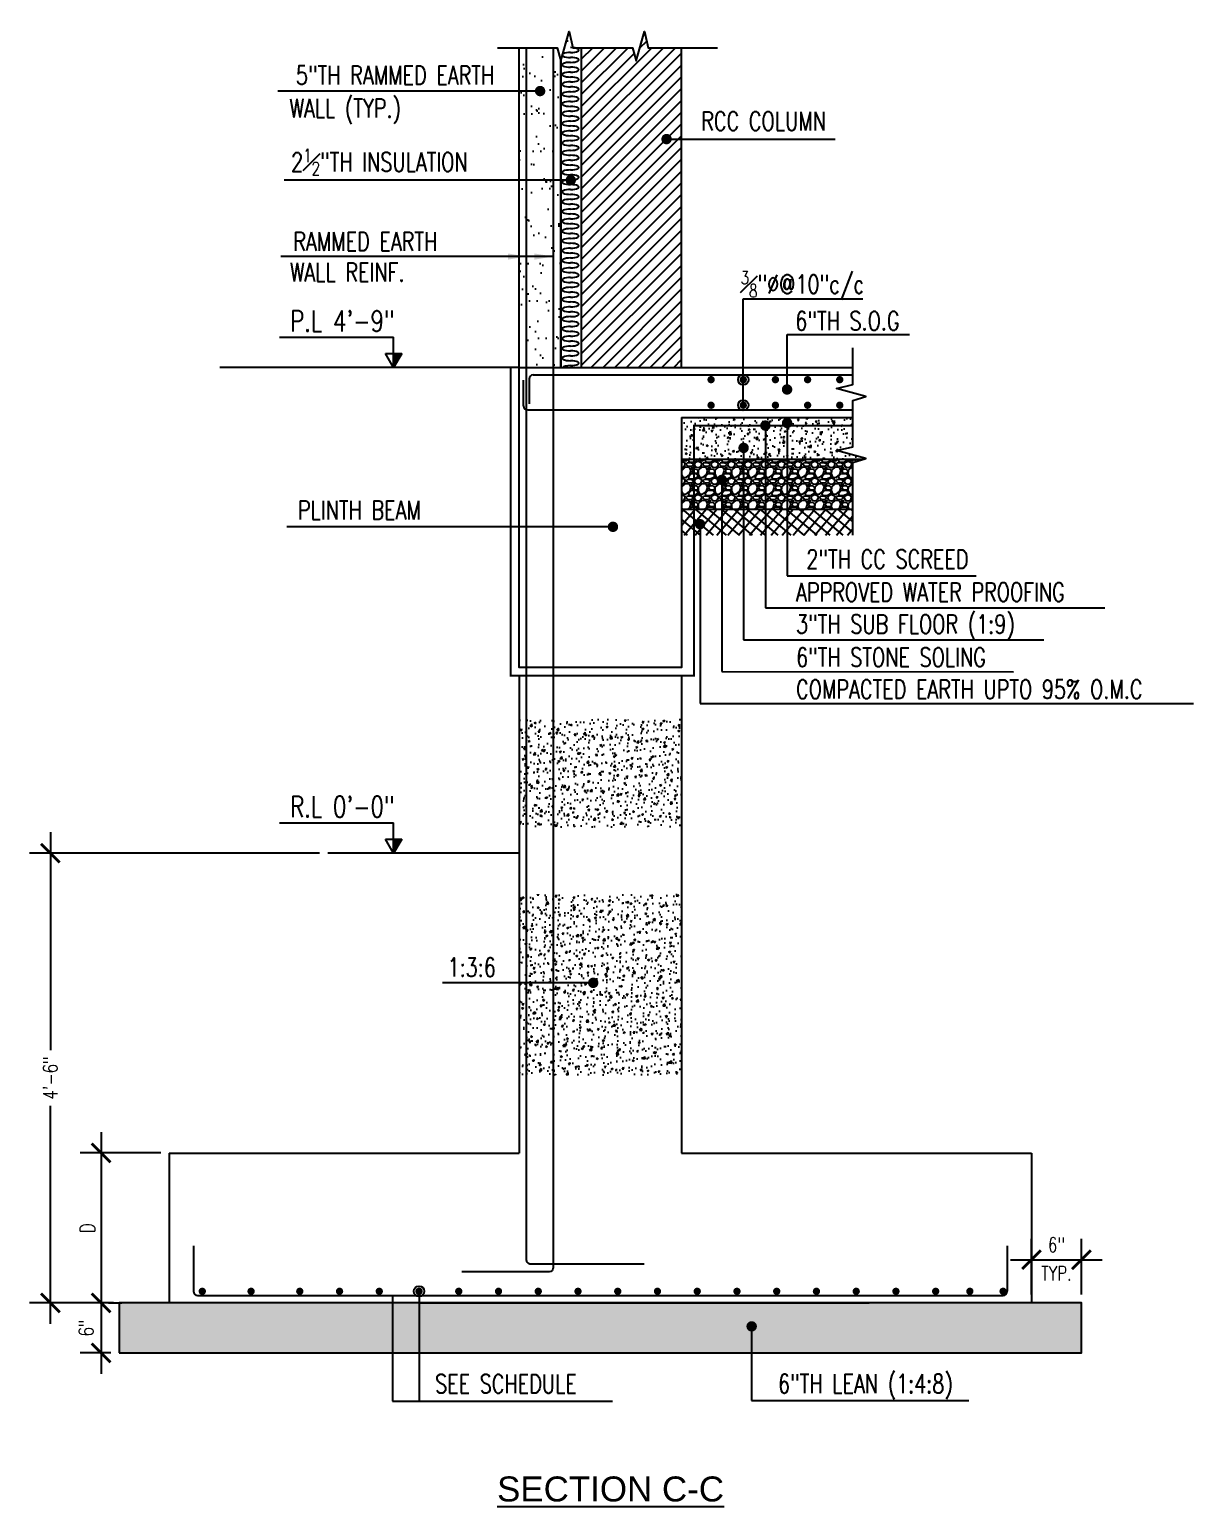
# Model space of a CAD drawing. Header units: inches. Extents: x 41285 to 57578, y -189 to 12305.
# Drawn here: x 55896.4 to 56036.1, y 9130.3 to 9307.6 of the extents above; entities that cross this region are included whole.
import ezdxf

# ---------------------------------------------------------------- set-up
doc = ezdxf.new("R2010")
doc.units = ezdxf.units.IN
doc.header["$LTSCALE"] = 30
doc.header["$MEASUREMENT"] = 0
doc.linetypes.add('HIDDEN', pattern=[0.375, 0.25, -0.125])
doc.linetypes.add('HIDDEN2', pattern=[0.1875, 0.125, -0.0625])
for name, color, linetype in [('A-HATCH RCC', 8, 'Continuous'), ('A-WALL-RAMPED EARTH', 4, 'Continuous'), ('COL', 4, 'Continuous'), ('HATCH', 253, 'Continuous'), ('L', 2, 'Continuous'), ('PB', 3, 'Continuous'), ('S-BEAM', 3, 'HIDDEN'), ('S-COLUMN', 4, 'Continuous'), ('S-DIM', 1, 'Continuous'), ('S-RBAR-GNRL', 6, 'Continuous'), ('S-TEXT-', 2, 'Continuous'), ('WALL', 7, 'Continuous')]:
    doc.layers.add(name, color=color, linetype=linetype)
doc.styles.add('1-2', font='simplex.shx', dxfattribs={"width": 0.75, "height": 1.75})
doc.styles.add('1-8', font='simplex.shx', dxfattribs={"width": 0.75, "height": 7})
doc.styles.add('16 scale', font='arial.ttf')
doc.dimstyles.new('1-2', dxfattribs={"dimtxt": 1.75, "dimasz": 2.25, "dimexe": 2.5, "dimexo": 1, "dimgap": 0.75, "dimtad": 1, "dimdec": 4, "dimzin": 3, "dimdsep": 46, "dimlunit": 4, "dimtxsty": '1-2', "dimblk": 'ARCHTICK', "dimcen": 0, "dimdle": 2.5, "dimclrd": 1, "dimclre": 1, "dimclrt": 2, "dimazin": 0, "dimtfac": 0.75, "dimtdec": 4, "dimtix": 1, "dimtmove": 2, "dimatfit": 3, "dimfxl": 0, "dimfrac": 1, "dimtolj": 1, "dimtzin": 1, "dimlwd": -1, "dimlwe": -1, "dimarcsym": 0})
pattern_1 = [(50, (1748.616, -1510.6494), (2.15178055, -0.188256405), [0.225, -2.475]), (355, (1748.616, -1510.6494), (-0.416254, 2.2565764), [0.18, -1.98]), (100.4514445, (1748.7953, -1510.665), (1.73552654, 2.06831997), [0.19122058, -2.10342634]), (46.1842, (1748.616, -1510.0494), (3.20172399, -0.49655784), [0.3375, -3.7125]), (96.6356355, (1748.8828, -1510.0908), (2.80398584, 2.9223558), [0.28683103, -3.15514128]), (351.184164, (1748.616, -1510.0494), (2.80398584, 2.9223558), [0.27, -2.97]), (21, (1748.916, -1510.1994), (1.790721156, -1.20785667), [0.225, -2.475]), (326, (1748.916, -1510.1994), (0.729946, 2.175450135), [0.18, -1.98]), (71.4514447, (1749.0652, -1510.3), (2.52066713, 0.96759346), [0.19122057, -2.10342634]), (37.5, (1748.616, -1510.6494), (0.036479566, 0.998681561), [0, -1.956, 0, -2.01, 0, -1.9875]), (7.5, (1748.616, -1510.6494), (0.789208612, 1.183235136), [0, -1.146, 0, -1.911, 0, -0.7575]), (327.5, (1747.947, -1510.6494), (1.601467309, -0.067664615), [0, -0.75, 0, -2.34, 0, -3.105]), (317.5, (1747.647, -1510.6494), (1.749558508, 0.300314947), [0, -0.975, 0, -1.554, 0, -2.205])]

# ---------------------------------------------------------------- blocks, each defined once
blk = doc.blocks.new('_ARCHTICK')
at = {"color": 0, "linetype": 'ByBlock', "const_width": 0.15}
blk.add_lwpolyline([(-0.5, -0.5), (0.5, 0.5)], dxfattribs=at)
blk = doc.blocks.new('*D120')
at = {"layer": 'DEFPOINTS', "color": 0, "transparency": 16777216}
for p in [(56022.65, 9159.9), (56016.65, 9154.71), (56022.65, 9154.71)]:
    blk.add_point(p, dxfattribs=at)
at = {"layer": 'S-DIM', "color": 1, "transparency": 16777216}
for p, q in [((56016.65, 9155.71), (56016.65, 9162.4)), ((56022.65, 9155.71), (56022.65, 9162.4)), ((56014.15, 9159.9), (56025.15, 9159.9))]:
    blk.add_line(p, q, dxfattribs=at)
at = {"layer": 'S-DIM', "color": 1, "transparency": 16777216, "xscale": 2.25, "yscale": 2.25, "zscale": 2.25, "rotation": 180}
blk.add_blockref('_ARCHTICK', (56016.65, 9159.9), dxfattribs=at)
at = {"layer": 'S-DIM', "color": 1, "transparency": 16777216, "xscale": 2.25, "yscale": 2.25, "zscale": 2.25}
blk.add_blockref('_ARCHTICK', (56022.65, 9159.9), dxfattribs=at)
at = {"layer": 'S-DIM', "color": 2, "transparency": 16777216, "char_height": 1.75, "attachment_point": 5, "style": '1-2'}
for s, insert in [('\\A1;6" ', (56019.65, 9161.69)), ('\\A1;TYP.', (56019.65, 9158.27))]:
    blk.add_mtext(s, dxfattribs=dict(at, insert=insert))
blk = doc.blocks.new('*D125')
at = {"layer": 'DEFPOINTS', "color": 0, "transparency": 16777216}
for p in [(55932.21, 9208.71), (55898.89, 9154.71), (55907.47, 9154.71)]:
    blk.add_point(p, dxfattribs=at)
at = {"layer": 'WALL', "color": 1, "transparency": 16777216}
for p, q in [((55898.89, 9211.21), (55898.89, 9185.05)), ((55931.21, 9208.71), (55896.39, 9208.71)), ((55898.89, 9152.21), (55898.89, 9178.36)), ((55906.47, 9154.71), (55896.39, 9154.71))]:
    blk.add_line(p, q, dxfattribs=at)
at = {"layer": 'WALL', "color": 1, "transparency": 16777216, "xscale": 2.25, "yscale": 2.25, "zscale": 2.25}
for p, rotation in [((55898.89, 9208.71), 90), ((55898.89, 9154.71), 270)]:
    blk.add_blockref('_ARCHTICK', p, dxfattribs=dict(at, rotation=rotation))
at = {"layer": 'WALL', "color": 2, "transparency": 16777216, "insert": (55898.89, 9181.71), "char_height": 1.75, "attachment_point": 5, "rotation": 90, "style": '1-2'}
blk.add_mtext('\\A1;4\'-6"', dxfattribs=at)
blk = doc.blocks.new('*D126')
at = {"layer": 'DEFPOINTS', "color": 0, "transparency": 16777216}
for p in [(55913.15, 9172.71), (55904.86, 9154.71), (55904.97, 9154.71)]:
    blk.add_point(p, dxfattribs=at)
at = {"layer": 'S-DIM', "color": 1, "transparency": 16777216}
for p, q in [((55904.97, 9175.21), (55904.97, 9152.21)), ((55912.15, 9172.71), (55902.47, 9172.71)), ((55905.86, 9154.71), (55907.47, 9154.71))]:
    blk.add_line(p, q, dxfattribs=at)
at = {"layer": 'S-DIM', "color": 1, "transparency": 16777216, "xscale": 2.25, "yscale": 2.25, "zscale": 2.25}
for p, rotation in [((55904.97, 9172.71), 90), ((55904.97, 9154.71), 270)]:
    blk.add_blockref('_ARCHTICK', p, dxfattribs=dict(at, rotation=rotation))
at = {"layer": 'S-DIM', "color": 2, "transparency": 16777216, "insert": (55903.35, 9163.71), "char_height": 1.75, "attachment_point": 5, "rotation": 90, "style": '1-2'}
blk.add_mtext('\\A1;D', dxfattribs=at)
blk = doc.blocks.new('*D127')
at = {"layer": 'DEFPOINTS', "color": 0, "transparency": 16777216}
for p in [(55904.97, 9154.71), (55904.97, 9148.71), (55907.15, 9148.71)]:
    blk.add_point(p, dxfattribs=at)
at = {"layer": 'PB', "color": 1, "transparency": 16777216}
for p, q in [((55904.97, 9157.21), (55904.97, 9146.21)), ((55903.97, 9154.71), (55902.47, 9154.71)), ((55906.15, 9148.71), (55902.47, 9148.71))]:
    blk.add_line(p, q, dxfattribs=at)
at = {"layer": 'PB', "color": 1, "transparency": 16777216, "xscale": 2.25, "yscale": 2.25, "zscale": 2.25}
for p, rotation in [((55904.97, 9154.71), 90), ((55904.97, 9148.71), 270)]:
    blk.add_blockref('_ARCHTICK', p, dxfattribs=dict(at, rotation=rotation))
at = {"layer": 'PB', "color": 2, "transparency": 16777216, "insert": (55903.18, 9151.71), "char_height": 1.75, "attachment_point": 5, "rotation": 90, "style": '1-2'}
blk.add_mtext('\\A1;6"', dxfattribs=at)

msp = doc.modelspace()

# ---------------------------------------------------------------- hatches: boundary and pattern name
at = {"layer": 'A-HATCH RCC'}
h = msp.add_hatch(dxfattribs=at)
h.set_pattern_fill('AR-SAND,_O', color=2, scale=1.75, angle=353)
h.set_pattern_definition([(30.5, (-62.9895, -661.454), (0.30151963, 3.36024233), [0, -2.66, 0, -2.975, 0, -2.84375]), (0.5, (-62.9895, -661.454), (3.67590676, 4.5245002), [0, -1.435, 0, -2.3975, 0, -0.91875]), (320.5, (-65.126, -661.1916), (5.41033357, -0.65432772), [0, -0.875, 0, -3.15, 0, -4.1125]), (310.5, (-65.126, -661.1916), (5.408692, 0.88336295), [0, -0.4375, 0, -2.065, 0, -2.3625])])
h.paths.add_polyline_path([(55960.15238625, 9303.85386364), (55961.59032564, 9305.37815964), (55961.14789113, 9307.33587548), (55960.9498447, 9307.55771811), (55960.49408414, 9304.06406536), (55955.15238936, 9305.37815964), (55955.1523688, 9266.99808194), (55960.1523688, 9266.99808544)])
at = {"layer": 'HATCH'}
h = msp.add_hatch(dxfattribs=at)
h.set_pattern_fill('_USER', color=1, angle=45, style=0, pattern_type=0)
h.set_pattern_definition([(45, (1626.5468, -2278.9922), (-0.707106781, 0.707106781), [])])
h.paths.add_polyline_path([(55956.31096132, 9305.37815964), (55956.87924894, 9305.37815964), (55962.65238697, 9305.37815964), (55962.65237908, 9266.99807815), (55974.65238936, 9266.99808194), (55974.65238936, 9305.37815964), (55970.6443904, 9305.37815964), (55970.2019559, 9307.33587548), (55969.2181836, 9303.81358703), (55968.76242304, 9305.37815964)])
at = {"layer": 'L'}
h = msp.add_hatch(color=2, dxfattribs=at)
h.dxf.hatch_style = 1
h.paths.add_polyline_path([(55941.06764374, 9268.69131035), (55940.09005786, 9268.69131035), (55940.09005786, 9266.99808194)])
h = msp.add_hatch(color=2, dxfattribs=at)
h.dxf.hatch_style = 1
h.paths.add_polyline_path([(55941.06764374, 9210.39869212), (55940.09005786, 9210.39869212), (55940.09005786, 9208.70546371)])
at = {"layer": 'WALL'}
h = msp.add_hatch(dxfattribs=at)
h.set_pattern_fill('AR-CONC', color=2, scale=0.3)
h.set_pattern_definition(pattern_1)
h.paths.add_polyline_path([(55995.20019235, 9260.99808194), (55974.65238936, 9260.99808194), (55974.65238936, 9258.99808194), (55995.20019235, 9258.99808194)])
h = msp.add_hatch(dxfattribs=at)
h.set_pattern_fill('AR-CONC', color=2, scale=0.3)
h.set_pattern_definition(pattern_1)
h.paths.add_polyline_path([(55995.20019235, 9258.99808194), (55974.65238936, 9258.99808194), (55974.65238936, 9255.99808194), (55996.55518425, 9255.99808194), (55996.76476496, 9256.05913288), (55993.24247651, 9257.04290517), (55995.20019235, 9257.48533967)])
h = msp.add_hatch(dxfattribs=at)
h.set_pattern_fill('GRAVEL', color=2, scale=2)
h.set_pattern_definition([(228.0127875, (1750.05598, -1508.64938), (-16, -18), [0.269072, -26.638176094]), (184.96974073, (1749.87598, -1508.84938), (24, 2), [0.461736, -45.71184952]), (132.51044708, (1749.41598, -1508.88938), (20, -22), [0.325576, -32.23206519]), (267.273689, (1748.63598, -1509.38938), (2, 40), [0.420476, -41.62711608]), (292.83365418, (1748.61598, -1509.80938), (-10, 24), [0.41231, -40.818746256]), (357.273689, (1748.77598, -1510.18938), (-40, 2), [0.420476, -41.62711608]), (37.69424047, (1749.19598, -1510.209384), (-26, -20), [0.556058, -55.0496971]), (72.25532837, (1749.63598, -1509.869384), (14, 44), [0.524976, -51.972642994]), (121.42956562, (1749.79598, -1509.36938), (-16, 26), [0.4219, -41.76814622]), (175.2363583, (1749.57598, -1509.00938), (22, -2), [0.481664, -23.60152516]), (222.3974378, (1749.09598, -1508.969384), (-24, -22), [0.622896, -61.66675001]), (138.81407483, (1750.61598, -1509.40938), (-14, 12), [0.212602, -21.047689625]), (171.4692344, (1750.45598, -1509.26938), (26, -4), [0.404474, -40.04302283]), (225, (1750.056, -1509.2094), (-2e-16, -2), [0.282842, -2.545585125]), (203.1985905, (1749.91598, -1508.96938), (10, 4), [0.152316, -15.07923021]), (291.8014095, (1749.77598, -1509.0294), (-2, 6), [0.215406, -10.554923614]), (30.9637565, (1749.85598, -1509.2294), (6, 4), [0.349858, -11.31204579]), (161.5650512, (1750.156, -1509.0494), (4, -2), [0.252982, -6.07157332]), (16.38954033, (1748.61598, -1509.02938), (20, 6), [0.3544, -35.08569029]), (70.34617594, (1748.95598, -1508.92938), (-8, -22), [0.297322, -29.434815495]), (293.1985905, (1750.15598, -1508.64938), (-4, 10), [0.30463, -14.92691621]), (343.61045967, (1750.27598, -1508.92938), (-20, 6), [0.3544, -35.08569029]), (339.4439548, (1748.61598, -1510.26938), (-10, 4), [0.34176, -16.74624749]), (294.77514057, (1748.93598, -1510.38938), (-10, 22), [0.286356, -28.34928613]), (66.8014095, (1750.17598, -1510.64938), (4, 10), [0.30463, -14.92691621]), (17.35402464, (1750.29598, -1510.36938), (-26, -8), [0.335262, -33.19084723]), (69.4439548, (1749.19598, -1510.64938), (-4, -10), [0.17088, -16.91712749]), (101.3099325, (1750.05598, -1510.6494), (-2, 8), [0.10198, -10.09605903]), (165.9637565, (1750.036, -1510.5494), (6, -2), [0.41231, -7.83390125]), (186.00900596, (1749.63598, -1510.44938), (20, 2), [0.3821, -37.82784635]), (303.6900675, (1749.856, -1509.4094), (-2, 4), [0.288444, -6.92265855]), (353.15722659, (1750.01598, -1509.64938), (34, -4), [0.503588, -49.85512525]), (60.9453959, (1750.51598, -1509.70938), (-8, -14), [0.205912, -20.38534828]), (90, (1750.616, -1509.5294), (-2, 2), [0.12, -1.88]), (120.25643716, (1749.59598, -1510.38938), (8, -14), [0.277848, -27.50703998]), (48.0127875, (1749.45598, -1510.14938), (16, 18), [0.538144, -26.369104094]), (0, (1749.816, -1509.7494), (2, 2), [0.52, -1.48]), (325.30484647, (1750.33598, -1509.74938), (20, -14), [0.316228, -31.3065486]), (254.0546041, (1750.59598, -1509.92938), (-2, -8), [0.291204, -14.26901578]), (207.64597536, (1750.51598, -1510.20938), (-38, -20), [0.47413, -46.938948365]), (175.42607874, (1750.09598, -1510.42938), (-26, 2), [0.501598, -49.658146816])])
h.paths.add_polyline_path([(55995.20019235, 9255.60337232), (55996.55518425, 9255.99808194), (55974.65238936, 9255.99808194), (55974.65238936, 9249.99808194), (55995.20019235, 9249.99808194)])
h = msp.add_hatch(dxfattribs=at)
h.set_pattern_fill('_USER', color=2, angle=50, style=0, double=1, pattern_type=0)
h.set_pattern_definition([(50, (1748.616, -1510.6494), (-0.766044443, 0.64278761), []), (140, (1748.616, -1510.6494), (-0.64278761, -0.766044443), [])])
h.paths.add_polyline_path([(55974.65238936, 9246.87086898), (55986.47411207, 9246.87086898), (55986.48205481, 9246.87727391), (55995.20019235, 9246.87086898), (55995.20019235, 9249.99808194), (55974.65238936, 9249.99808194)])
h = msp.add_hatch(dxfattribs=at)
h.set_pattern_fill('AR-CONC', color=2, scale=0.3)
h.set_pattern_definition([(50, (-62.9895, -664.0644), (2.15178055, -0.188256405), [0.225, -2.475]), (355, (-62.9895, -664.0644), (-0.416254, 2.2565764), [0.18, -1.98]), (100.4514445, (-62.8101, -664.0801), (1.73552654, 2.06831997), [0.19122058, -2.10342634]), (46.1842, (-62.9895, -663.4644), (3.20172399, -0.49655784), [0.3375, -3.7125]), (96.6356355, (-62.7226, -663.5058), (2.80398584, 2.9223558), [0.28683103, -3.15514128]), (351.184164, (-62.9895, -663.4644), (2.80398584, 2.9223558), [0.27, -2.97]), (21, (-62.6895, -663.6144), (1.790721156, -1.20785667), [0.225, -2.475]), (326, (-62.6895, -663.6144), (0.729946, 2.175450135), [0.18, -1.98]), (71.4514447, (-62.5402, -663.715), (2.52066713, 0.96759346), [0.19122057, -2.10342634]), (37.5, (-62.98946, -664.0644), (0.036479566, 0.998681561), [0, -1.956, 0, -2.01, 0, -1.9875]), (7.5, (-62.9895, -664.0644), (0.789208612, 1.183235136), [0, -1.146, 0, -1.911, 0, -0.7575]), (327.5, (-63.6585, -664.0644), (1.601467309, -0.067664615), [0, -0.75, 0, -2.34, 0, -3.105]), (317.5, (-63.9585, -664.0644), (1.749558508, 0.300314947), [0, -0.975, 0, -1.554, 0, -2.205])])
h.paths.add_polyline_path([(55974.65238936, 9211.84122986), (55974.65238936, 9224.75064673), (55955.1523688, 9224.75064673), (55955.1523688, 9211.84122986)])
h = msp.add_hatch(dxfattribs=at)
h.set_pattern_fill('AR-CONC', color=2, scale=0.3)
h.set_pattern_definition([(50, (1653.0523, -1528.6794), (2.15178055, -0.188256405), [0.225, -2.475]), (355, (1653.0523, -1528.6794), (-0.416254, 2.2565764), [0.18, -1.98]), (100.4514445, (1653.2316, -1528.695), (1.73552654, 2.06831997), [0.19122058, -2.10342634]), (46.1842, (1653.0523, -1528.0794), (3.20172399, -0.49655784), [0.3375, -3.7125]), (96.6356355, (1653.319, -1528.1207), (2.80398584, 2.9223558), [0.28683103, -3.15514128]), (351.184164, (1653.0523, -1528.0794), (2.80398584, 2.9223558), [0.27, -2.97]), (21, (1653.3523, -1528.2294), (1.790721156, -1.20785667), [0.225, -2.475]), (326, (1653.3523, -1528.2294), (0.729946, 2.175450135), [0.18, -1.98]), (71.4514447, (1653.5015, -1528.33), (2.52066713, 0.96759346), [0.19122057, -2.10342634]), (37.5, (1653.0523, -1528.6794), (0.036479566, 0.998681561), [0, -1.956, 0, -2.01, 0, -1.9875]), (7.5, (1653.0523, -1528.6794), (0.789208612, 1.183235136), [0, -1.146, 0, -1.911, 0, -0.7575]), (327.5, (1652.3833, -1528.6794), (1.601467309, -0.067664615), [0, -0.75, 0, -2.34, 0, -3.105]), (317.5, (1652.0833, -1528.6794), (1.749558508, 0.300314947), [0, -0.975, 0, -1.554, 0, -2.205])])
h.paths.add_polyline_path([(55974.65238936, 9182.07572888), (55974.65238936, 9203.73756564), (55955.1523688, 9203.73756564), (55955.1523688, 9182.07572888)])
h = msp.add_hatch(dxfattribs=at)
h.set_pattern_fill('AR-CONC', color=2, scale=0.3)
h.set_pattern_definition([(50, (1748.616, -1529.344), (2.15178055, -0.188256405), [0.225, -2.475]), (355, (1748.616, -1529.344), (-0.416254, 2.2565764), [0.18, -1.98]), (100.4514445, (1748.7953, -1529.3597), (1.73552654, 2.06831997), [0.19122058, -2.10342634]), (46.1842, (1748.616, -1528.744), (3.20172399, -0.49655784), [0.3375, -3.7125]), (96.6356355, (1748.8828, -1528.7853), (2.80398584, 2.9223558), [0.28683103, -3.15514128]), (351.184164, (1748.616, -1528.744), (2.80398584, 2.9223558), [0.27, -2.97]), (21, (1748.916, -1528.894), (1.790721156, -1.20785667), [0.225, -2.475]), (326, (1748.916, -1528.894), (0.729946, 2.175450135), [0.18, -1.98]), (71.4514447, (1749.0652, -1528.9946), (2.52066713, 0.96759346), [0.19122057, -2.10342634]), (37.5, (1748.616, -1529.344), (0.036479566, 0.998681561), [0, -1.956, 0, -2.01, 0, -1.9875]), (7.5, (1748.616, -1529.344), (0.789208612, 1.183235136), [0, -1.146, 0, -1.911, 0, -0.7575]), (327.5, (1747.947, -1529.344), (1.601467309, -0.067664615), [0, -0.75, 0, -2.34, 0, -3.105]), (317.5, (1747.647, -1529.344), (1.749558508, 0.300314947), [0, -0.975, 0, -1.554, 0, -2.205])])
h.paths.add_polyline_path([(55907.1523688, 9154.70546371), (56022.65238936, 9154.70546371), (56022.65238936, 9148.70546371), (55907.1523688, 9148.70546371)])

# ---------------------------------------------------------------- linework, layer by layer
at = {"layer": 'A-WALL-RAMPED EARTH'}
msp.add_lwpolyline([(55960.15247173, 9303.85357019), (55960.1523688, 9266.99808265)], dxfattribs=at)
at = {"layer": 'COL', "color": 5}
msp.add_lwpolyline([(55974.65238936, 9260.99808194), (55974.65238936, 9230.99808194), (55955.1523688, 9230.99808194), (55955.1523688, 9266.99808194)], dxfattribs=at)
at = {"layer": 'L', "color": 2}
for p, q in [((55926.38962761, 9270.62319242), (55940.09005786, 9270.62319242)), ((55940.09005786, 9266.99808194), (55940.09005786, 9270.62319242)), ((55939.11247198, 9268.69131035), (55941.06764374, 9268.69131035)), ((55926.38962761, 9212.33057419), (55940.09005786, 9212.33057419)), ((55940.09005786, 9208.70546371), (55940.09005786, 9212.33057419)), ((55939.11247198, 9210.39869212), (55941.06764374, 9210.39869212))]:
    msp.add_line(p, q, dxfattribs=at)
for points in [[(55941.06764374, 9268.69131035), (55940.09005786, 9266.99808194), (55939.11247198, 9268.69131035)], [(55941.06764374, 9210.39869212), (55940.09005786, 9208.70546371), (55939.11247198, 9210.39869212)]]:
    msp.add_lwpolyline(points, dxfattribs=at)
at = {"layer": 'PB'}
for p, q in [((55974.65238936, 9266.99808194), (55974.65238936, 9305.37815964)), ((55913.1523688, 9172.70546371), (55913.1523688, 9154.70546371)), ((55913.1523688, 9172.70546371), (55955.1523688, 9172.70546371)), ((55920.6523688, 9172.70546371), (55955.1523688, 9172.70546371)), ((55974.65238936, 9172.70546371), (56016.65238936, 9172.70546371)), ((56016.65238936, 9172.70546371), (56016.65238936, 9154.70546371))]:
    msp.add_line(p, q, dxfattribs=at)
at = {"layer": 'S-BEAM', "linetype": 'ByBlock'}
for p, q in [((55955.1523688, 9266.99808194), (55955.15238697, 9305.37815964)), ((55962.6523688, 9266.99807815), (55962.652387, 9305.4373974)), ((55960.1523688, 9266.9980791), (55960.15238625, 9303.85386364)), ((55955.1523688, 9266.99808194), (55995.20019235, 9266.99808194)), ((55974.65238936, 9260.99808194), (55995.20019235, 9260.99808194)), ((55955.1523688, 9229.99808194), (55955.1523688, 9172.70546371)), ((55974.65238936, 9229.99808194), (55974.65238936, 9172.70546371))]:
    msp.add_line(p, q, dxfattribs=at)
at = {"layer": 'S-COLUMN'}
msp.add_line((55943.1523688, 9154.70546371), (55997.1523688, 9154.70546371), dxfattribs=at)
at = {"layer": 'S-RBAR-GNRL'}
for p, q in [((55955.68771257, 9262.40102879), (55955.68771257, 9265.47949735)), ((55956.35480029, 9265.59513509), (55956.35480029, 9262.64366672)), ((55956.85480029, 9266.09513509), (55995.20019235, 9266.09513509)), ((55956.05808865, 9262.40102879), (55956.05808865, 9263.40604273)), ((55956.18771257, 9261.90102879), (55995.20019235, 9261.90102879)), ((55916.05941085, 9161.58448921), (55916.05941085, 9156.10841056)), ((56013.74534732, 9161.58448921), (56013.74534732, 9156.10841056)), ((55916.55941085, 9155.60841056), (56013.24534732, 9155.60841056))]:
    msp.add_line(p, q, dxfattribs=at)
for points in [[(55959.24955721, 9305.37815964), (55959.24939157, 9158.96192858, -0.4142132326), (55958.74939157, 9158.46192915), (55948.26235968, 9158.46192915)], [(55970.1523688, 9159.36487529), (55956.55531566, 9159.36487529, -0.4142135624), (55956.05531566, 9159.86487529), (55956.05531566, 9305.37815964)]]:
    msp.add_lwpolyline(points, format="xyb", dxfattribs=at)
at = {"layer": 'S-RBAR-GNRL', "linetype": 'HIDDEN2', "const_width": 0.25}
msp.add_lwpolyline([(55954.1523688, 9266.99808194), (55954.1523688, 9229.99808194), (55976.156464, 9229.99808194), (55976.156464, 9260.01558814), (55995.20019235, 9260.01558814)], dxfattribs=at)
at = {"layer": 'S-RBAR-GNRL', "const_width": 0.4375}
for points in [[(55977.97746763, 9265.53313319, 1), (55978.41496763, 9265.53313319, 1)], [(55981.83860847, 9265.53313319, 1), (55982.27610847, 9265.53313319, 1)], [(55985.6997493, 9265.53313319, 1), (55986.1372493, 9265.53313319, 1)], [(55989.56089013, 9265.53313319, 1), (55989.99839013, 9265.53313319, 1)], [(55993.42203097, 9265.53313319, 1), (55993.85953097, 9265.53313319, 1)], [(55977.97746763, 9262.46303069, -1), (55978.41496763, 9262.46303069, -1)], [(55981.83860847, 9262.46303069, -1), (55982.27610847, 9262.46303069, -1)], [(55985.6997493, 9262.46303069, -1), (55986.1372493, 9262.46303069, -1)], [(55989.56089013, 9262.46303069, -1), (55989.99839013, 9262.46303069, -1)], [(55993.42203097, 9262.46303069, -1), (55993.85953097, 9262.46303069, -1)], [(55917.34460817, 9156.10841056, 1), (55916.90710817, 9156.10841056, 1)], [(55923.20085815, 9156.10841056, 1), (55922.76335815, 9156.10841056, 1)], [(55929.04840196, 9156.10841056, 1), (55928.61090196, 9156.10841056, 1)], [(55933.81864307, 9156.10841056, 1), (55933.38114307, 9156.10841056, 1)], [(55938.58888418, 9156.10841056, 1), (55938.15138418, 9156.10841056, 1)], [(55943.35912529, 9156.10841056, 1), (55942.92162529, 9156.10841056, 1)], [(55948.1293664, 9156.10841056, 1), (55947.6918664, 9156.10841056, 1)], [(55952.89960752, 9156.10841056, 1), (55952.46210752, 9156.10841056, 1)], [(55957.66984863, 9156.10841056, 1), (55957.23234863, 9156.10841056, 1)], [(55962.44008974, 9156.10841056, 1), (55962.00258974, 9156.10841056, 1)], [(55967.21033085, 9156.10841056, 1), (55966.77283085, 9156.10841056, 1)], [(55971.98057196, 9156.10841056, 1), (55971.54307196, 9156.10841056, 1)], [(55976.75081307, 9156.10841056, 1), (55976.31331307, 9156.10841056, 1)], [(55981.52105418, 9156.10841056, 1), (55981.08355418, 9156.10841056, 1)], [(55986.29129529, 9156.10841056, 1), (55985.85379529, 9156.10841056, 1)], [(55991.0615364, 9156.10841056, 1), (55990.6240364, 9156.10841056, 1)], [(55995.83177751, 9156.10841056, 1), (55995.39427751, 9156.10841056, 1)], [(56000.60201863, 9156.10841056, 1), (56000.16451863, 9156.10841056, 1)], [(56005.37225974, 9156.10841056, 1), (56004.93475974, 9156.10841056, 1)], [(56009.03608504, 9156.10841056, -1), (56009.47358504, 9156.10841056, -1)], [(56013.02659732, 9156.10841056, -1), (56013.46409732, 9156.10841056, -1)]]:
    msp.add_lwpolyline(points, format="xyb", close=True, dxfattribs=at)
at = {"layer": 'S-RBAR-GNRL'}
for centre, start, end in [((55956.85480029, 9265.59513509), 90, 180), ((55956.18771257, 9262.40102879), 180, 270), ((55916.55941085, 9156.10841056), 180, 270), ((56013.24534732, 9156.10841056), 270, 0)]:
    msp.add_arc(centre, 0.5, start, end, dxfattribs=at)
at = {"layer": 'WALL', "color": 3}
for p, q in [((55955.1523688, 9266.99808194), (55919.2398654, 9266.99808194)), ((55974.65238936, 9255.99808194), (55996.55518425, 9255.99808194)), ((55974.65238936, 9249.99808194), (55995.20019235, 9249.99808194)), ((55955.1523688, 9208.70546371), (55932.20635655, 9208.70546371))]:
    msp.add_line(p, q, dxfattribs=at)
at = {"layer": 'WALL', "color": 1}
for points in [[(55952.54911681, 9305.37815964), (55959.70835828, 9305.37815964), (55960.16411884, 9303.81358703), (55961.14789113, 9307.33587548), (55961.59032564, 9305.37815964), (55968.76242304, 9305.37815964)], [(55964.25141957, 9305.37815964), (55968.76242304, 9305.37815964), (55969.2181836, 9303.81358703), (55970.2019559, 9307.33587548), (55970.6443904, 9305.37815964), (55978.96860545, 9305.37815964)], [(55995.20019235, 9259.21965626), (55995.20019235, 9263.05043523), (55996.76476496, 9263.50619579), (55993.24247651, 9264.48996809), (55995.20019235, 9264.93240259), (55995.20019235, 9269.33799992)], [(55995.20019235, 9246.87086898), (55995.20019235, 9255.60337232), (55996.76476496, 9256.05913288), (55993.24247651, 9257.04290517), (55995.20019235, 9257.48533967), (55995.20019235, 9262.42125727)]]:
    msp.add_lwpolyline(points, dxfattribs=at)
at = {"layer": 'WALL', "color": 3}
msp.add_lwpolyline([(55907.1523688, 9148.70546371), (56022.65238936, 9148.70546371), (56022.65238936, 9154.70546371), (55907.1523688, 9154.70546371)], close=True, dxfattribs=at)
at = {"layer": 'WALL', "color": 1}
for centre, start_param, end_param in [((55961.32402116, 9305.0888279), 1.5707963268, 4.7123889804), ((55961.32402116, 9304.50176707), 4.7123889804, 7.853981634), ((55961.32402116, 9303.3276454), 4.7123889804, 7.853981634), ((55961.32402116, 9303.91470623), 1.5707963268, 4.7123889804), ((55961.32402116, 9302.15352373), 4.7123889804, 7.853981634), ((55961.32402116, 9302.74058456), 1.5707963268, 4.7123889804), ((55961.32402116, 9301.56646289), 1.5707963268, 4.7123889804), ((55961.32402116, 9300.97940206), 4.7123790134, 7.853981634), ((55961.32402116, 9299.80528039), 4.7123889804, 7.853981634), ((55961.32402116, 9300.39234123), 1.5707963268, 4.7123889804), ((55961.32402116, 9298.63115872), 4.7123889804, 7.853981634), ((55961.32402116, 9299.21821956), 1.5707963268, 4.7123889804), ((55961.32402116, 9298.04409789), 1.5707963268, 4.7123889804), ((55961.32402116, 9297.45703706), 4.7123790134, 7.853981634), ((55961.32402116, 9296.28291539), 4.7123889804, 7.853981634), ((55961.32402116, 9296.86997622), 1.5707963268, 4.7123889804), ((55961.32402116, 9295.10879372), 4.7123889804, 7.853981634), ((55961.32402116, 9295.69585455), 1.5707963268, 4.7123889804), ((55961.32402116, 9294.52173288), 1.5707963268, 4.7123889804), ((55961.32402116, 9293.93467205), 4.7123790134, 7.853981634), ((55961.32402116, 9292.76055038), 4.7123889804, 7.853981634), ((55961.32402116, 9293.34761122), 1.5707963268, 4.7123889804), ((55961.32402116, 9291.58642871), 4.7123889804, 7.853981634), ((55961.32402116, 9292.17348955), 1.5707963268, 4.7123889804), ((55961.32402116, 9290.99936788), 1.5707963268, 4.7123889804), ((55961.32402116, 9290.41230704), 4.7123790134, 7.853981634), ((55961.32402116, 9289.23818538), 4.7123889804, 7.853981634), ((55961.32402116, 9289.82524621), 1.5707963268, 4.7123889804), ((55961.32402116, 9288.06406371), 4.7123889804, 7.853981634), ((55961.32402116, 9288.65112454), 1.5707963268, 4.7123889804), ((55961.32402116, 9287.47700287), 1.5707963268, 4.7123889804), ((55961.32402116, 9286.88994204), 4.7123790134, 7.853981634), ((55961.32402116, 9285.71582037), 4.7123889804, 7.853981634), ((55961.32402116, 9286.3028812), 1.5707963268, 4.7123889804), ((55961.32402116, 9284.5416987), 4.7123889804, 7.853981634), ((55961.32402116, 9285.12875954), 1.5707963268, 4.7123889804), ((55961.32402116, 9283.95463787), 1.5707963268, 4.7123889804), ((55961.32402116, 9283.36757703), 4.7123790134, 7.853981634), ((55961.32402116, 9282.19345537), 4.7123889804, 7.853981634), ((55961.32402116, 9282.7805162), 1.5707963268, 4.7123889804), ((55961.32402116, 9281.0193337), 4.7123889804, 7.853981634), ((55961.32402116, 9281.60639453), 1.5707963268, 4.7123889804), ((55961.32402116, 9280.43227286), 1.5707963268, 4.7123889804), ((55961.32402116, 9279.84521203), 4.7123790134, 7.853981634), ((55961.32402116, 9278.67109036), 4.7123889804, 7.853981634), ((55961.32402116, 9279.25815119), 1.5707963268, 4.7123889804), ((55961.32402116, 9277.49696869), 4.7123889804, 7.853981634), ((55961.32402116, 9278.08402953), 1.5707963268, 4.7123889804), ((55961.32402116, 9276.90990786), 1.5707963268, 4.7123889804), ((55961.32402116, 9276.32284702), 4.7123790134, 7.853981634), ((55961.32402116, 9275.14872535), 4.7123889804, 7.853981634), ((55961.32402116, 9275.73578619), 1.5707963268, 4.7123889804), ((55961.32402116, 9273.97460369), 4.7123889804, 7.853981634), ((55961.32402116, 9274.56166452), 1.5707963268, 4.7123889804), ((55961.32402116, 9273.38754285), 1.5707963268, 4.7123889804), ((55961.32402116, 9272.80048202), 4.7123790134, 7.853981634), ((55961.32402116, 9271.62636035), 4.7123889804, 7.853981634), ((55961.32402116, 9272.21342118), 1.5707963268, 4.7123889804), ((55961.32402116, 9270.45223868), 4.7123889804, 7.853981634), ((55961.32402116, 9271.03929952), 1.5707963268, 4.7123889804), ((55961.32402116, 9269.86517785), 1.5707963268, 4.7123889804), ((55961.32402116, 9269.27811701), 4.7123790134, 7.853981634), ((55961.32402116, 9268.10399534), 4.7123889804, 7.853981634), ((55961.32402116, 9268.69105618), 1.5707963268, 4.7123889804), ((55961.32402116, 9266.92987368), 4.7123889804, 6.0486695214), ((55961.32402116, 9267.51693451), 1.5707963268, 4.7123889804)]:
    msp.add_ellipse(centre, major_axis=(-0.99648861, 0), ratio=0.2945647481, start_param=start_param, end_param=end_param, dxfattribs=at)

# ---------------------------------------------------------------- texts
at = {"layer": 'L', "color": 2, "style": '1-8', "width": 0.75}
for s, p in [('APPROVED WATER PROOFING', (55988.39152299, 9238.90530179)), ('3"TH SUB FLOOR (1:9)', (55988.39152299, 9235.06788333)), ('6"TH STONE SOLING', (55988.39152299, 9231.08525493)), ('COMPACTED EARTH UPTO 95%%% O.M.C', (55988.39152299, 9227.24783648))]:
    msp.add_text(s, height=2.25, dxfattribs=at).set_placement(p)
at = {"layer": 'L', "color": 2, "attachment_point": 5}
for s, insert, char_height, style in [('\\A1;5"TH RAMMED EARTH', (55940.2604324, 9302.0831516), 2.25, '1-8'), ('\\A1;WALL (TYP.)', (55934.27806644, 9297.7429124), 2.25, '1-8'), ('\\A1;RCC COLUMN', (55984.50013172, 9296.56619515), 2.25, '1-8'), ('\\A1;2{\\H0.7x;\\S1#2;}"TH INSULATION', (55938.38484112, 9291.65790889), 2.25, '1-8'), ('\\A1;RAMMED EARTH', (55936.68164955, 9282.12067156), 2.25, '1-8'), ('\\A1;WALL REINF.', (55934.51586155, 9278.42832174), 2.25, '1-8'), ('\\A1;{\\H0.7x;\\S3#8;}"%%C@10"c/c', (55989.15092065, 9276.84291368), 2.25, '1-8'), ('\\A1;P.L 4\'-9"', (55933.93745683, 9272.56647013), 2.5, '1-2'), ('\\A1;6"TH S.O.G', (55994.55846592, 9272.5908118), 2.25, '1-8'), ('\\A1;PLINTH BEAM', (55935.97999079, 9249.88134065), 2.25, '1-8'), ('\\A1;2"TH CC SCREED', (55999.35550786, 9243.98609377), 2.25, '1-8'), ('\\A1;R.L 0\'-0"', (55933.93745683, 9214.2738519), 2.5, '1-2'), ('\\A1;1:3:6', (55949.45740807, 9195.00580729), 2.25, '1-8'), ('\\A1;SEE SCHEDULE', (55953.57474036, 9145.00341645), 2.25, '1-8'), ('\\A1;6"TH LEAN (1:4:8)', (55996.71534568, 9144.64535271), 2.25, '1-8')]:
    msp.add_mtext(s, dxfattribs=dict(at, insert=insert, char_height=char_height, style=style))
at = {"layer": 'S-TEXT-', "color": 4, "insert": (55952.50851898, 9133.88395597), "char_height": 3, "width": 863.7811566335, "attachment_point": 1, "style": '16 scale'}
msp.add_mtext('\\A1;{\\LSECTION C-C}', dxfattribs=at)

# ---------------------------------------------------------------- dimensions: what is measured, and where the dimension line sits
at = {"layer": 'PB'}
dim = msp.add_linear_dim(base=(55904.97444889, 9148.70546371), p1=(55904.97444889, 9154.70546371), p2=(55907.1523688, 9148.70546371), angle=90, dimstyle='1-2', override={"dimfxl": 0.8}, dxfattribs=at)
dim.commit()
dim.dimension.update_dxf_attribs({"geometry": '*D127', "text_midpoint": (55903.18278222, 9151.70546371)})
at = {"layer": 'S-DIM'}
dim = msp.add_linear_dim(base=(55904.97444889, 9154.70546371), p1=(55913.1523688, 9172.70546371), p2=(55904.86429752, 9154.70546371), angle=90, text='D', dimstyle='1-2', dxfattribs=at)
dim.commit()
dim.dimension.update_dxf_attribs({"geometry": '*D126', "text_midpoint": (55903.34944889, 9163.70546371)})
dim = msp.add_linear_dim(base=(56022.65238936, 9159.89549167), p1=(56016.65238936, 9154.70546371), p2=(56022.65238936, 9154.70546371), text='<> \\X TYP.', dimstyle='1-2', dxfattribs=at)
dim.commit()
dim.dimension.update_dxf_attribs({"geometry": '*D120', "text_midpoint": (56019.65238936, 9159.89549167)})
at = {"layer": 'WALL'}
dim = msp.add_linear_dim(base=(55898.89161813, 9154.70546371), p1=(55932.20635655, 9208.70546371), p2=(55907.47444889, 9154.70546371), angle=90, dimstyle='1-2', dxfattribs=at)
dim.commit()
dim.dimension.update_dxf_attribs({"geometry": '*D125', "text_midpoint": (55898.89161813, 9181.70546371), "dimtype": 160})

# ---------------------------------------------------------------- leaders
at = {"layer": 'S-DIM'}
for points, override in [([(55957.67333671, 9300.1726907), (55926.19793682, 9300.1726907)], {"dimasz": 1.25, "dimtad": 0, "dimldrblk": 'Dot'}), ([(55972.84972586, 9294.40847545), (55993.07779545, 9294.40847545)], {"dimasz": 1.25, "dimtad": 0, "dimldrblk": 'Dot'}), ([(55961.35481521, 9289.47450143), (55926.93660242, 9289.47450143)], {"dimasz": 1.25, "dimtad": 0, "dimldrblk": 'Dot'}), ([(55956.05531566, 9280.31152834), (55926.55325717, 9280.31152834)], {"dimgap": 0.75, "dimtad": 0}), ([(55959.24950918, 9280.31153116), (55931.64204149, 9280.31152834)], {"dimgap": 0.75, "dimtad": 0}), ([(55982.05735847, 9262.46303069), (55982.05735847, 9275.22132681), (55996.42041522, 9275.22132681)], {"dimasz": 1.25, "dimgap": 0.75, "dimtad": 0, "dimldrblk": 'Origin'}), ([(55982.05735847, 9265.53313319), (55982.05735847, 9275.22132681)], {"dimasz": 1.25, "dimgap": 0.75, "dimtad": 0, "dimldrblk": 'Origin'}), ([(55987.31622757, 9264.35479404), (55987.31622757, 9270.96922493), (56002.02237911, 9270.96922493)], {"dimasz": 1.25, "dimtad": 0, "dimldrblk": 'Dot'}), ([(55987.31977697, 9260.33197456), (55987.31977697, 9241.99613337), (56010.02261385, 9241.99613337)], {"dimasz": 1.25, "dimtad": 0, "dimldrblk": 'Dot'}), ([(55984.70888068, 9260.01693529), (55984.70888068, 9238.15871491), (56025.45016906, 9238.15871491)], {"dimasz": 1.25, "dimtad": 0, "dimldrblk": 'Dot'}), ([(55982.0979844, 9257.34300891), (55982.0979844, 9234.32129646), (56018.14961957, 9234.32129646)], {"dimasz": 1.25, "dimtad": 0, "dimldrblk": 'Dot'}), ([(55979.48708811, 9253.50559046), (55979.48708811, 9230.48387801), (56014.49241269, 9230.48229283)], {"dimasz": 1.25, "dimtad": 0, "dimldrblk": 'Dot'}), ([(55966.41596625, 9247.86835844), (55927.25787241, 9247.86835844)], {"dimasz": 1.25, "dimtad": 0, "dimldrblk": 'Dot'}), ([(55976.87619182, 9248.18557869), (55976.87619182, 9226.64645955), (56036.09308962, 9226.64645955)], {"dimasz": 1.25, "dimtad": 0, "dimldrblk": 'Dot'})]:
    msp.add_leader(points, dimstyle='1-2', override=override, dxfattribs=at)
at = {"layer": 'S-RBAR-GNRL'}
msp.add_leader([(55939.96161689, 9155.60841056), (55939.96161689, 9142.92861636), (55966.34486207, 9142.92861636)], dimstyle='1-2', override={"dimgap": 0.75, "dimtad": 0}, dxfattribs=at)
at = {"layer": 'WALL'}
for points, override in [([(55964.04579348, 9193.1362298), (55945.94272866, 9193.1362298)], {"dimasz": 1.25, "dimtad": 0, "dimldrblk": 'Dot'}), ([(55943.14037529, 9156.10841056), (55943.14037529, 9142.92861636), (55954.57769917, 9142.92861636)], {"dimasz": 1.25, "dimtad": 0, "dimldrblk": 'Origin'}), ([(55983.0655057, 9151.90005096), (55983.0655057, 9143.01800556), (56009.13318887, 9143.01800556)], {"dimasz": 1.25, "dimtad": 0, "dimldrblk": 'Dot'})]:
    msp.add_leader(points, dimstyle='1-2', override=override, dxfattribs=at)

doc.saveas('drawing.dxf')
